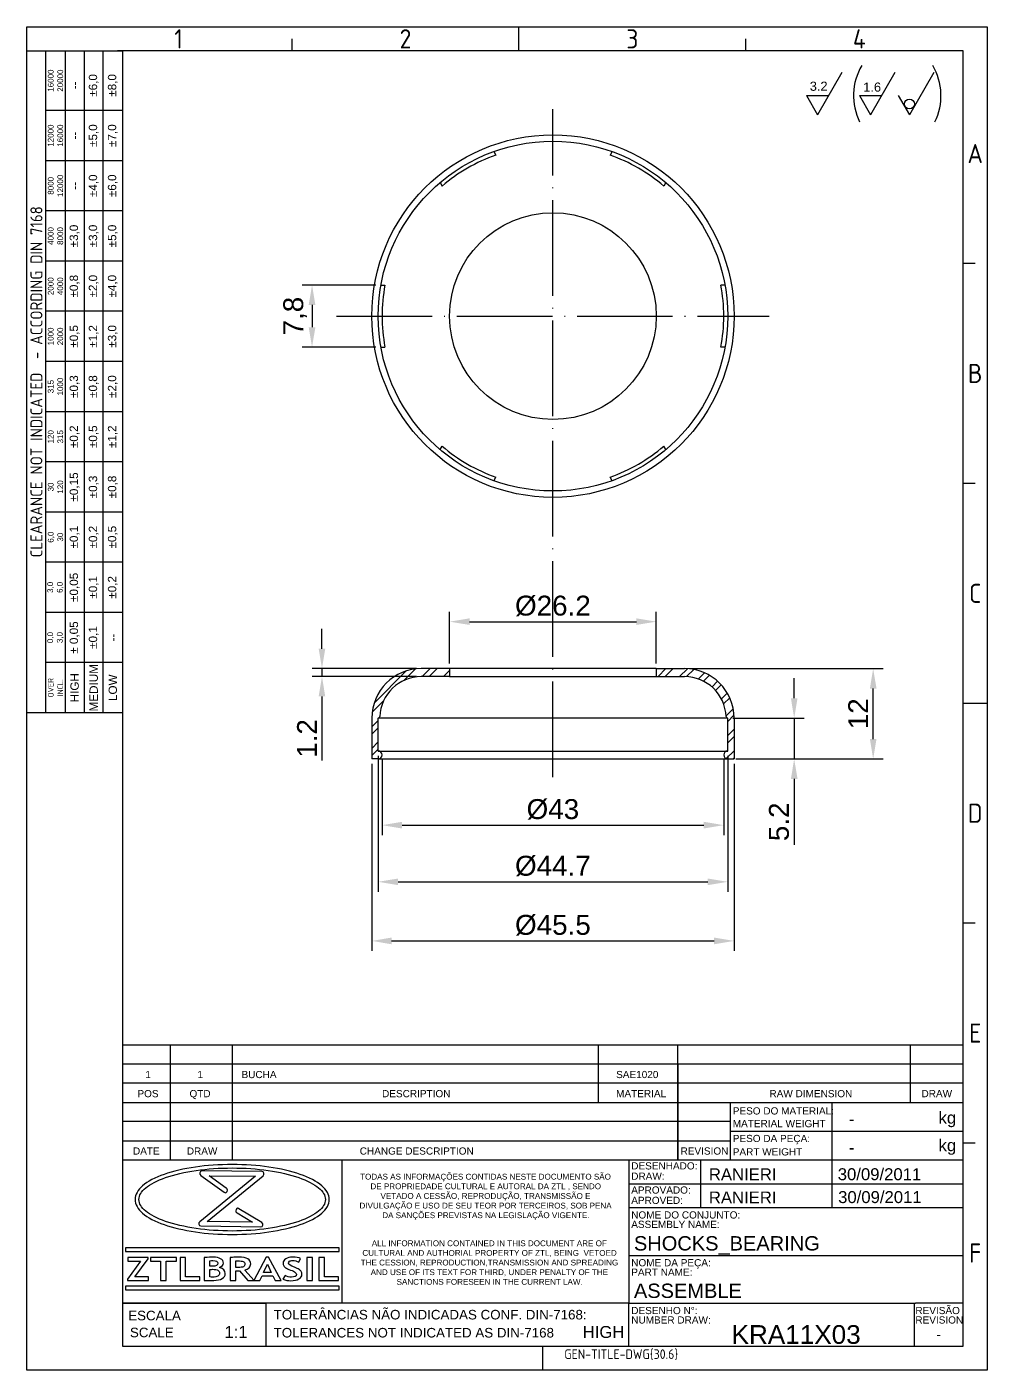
# Model space of a CAD drawing. Header units: millimetres. Extents: x 1874 to 1994, y 1277 to 1445.
import ezdxf
from ezdxf.enums import TextEntityAlignment as Align

# ---------------------------------------------------------------- set-up
doc = ezdxf.new("R2010")
doc.units = ezdxf.units.MM
doc.linetypes.add('ACAD_ISO04W100', pattern=[30, 24, -3, 0, -3])
for name, color, linetype, lineweight in [('AM_0', 7, 'Continuous', 30), ('AM_4', 1, 'ACAD_ISO04W100', 25), ('AM_5', 3, 'Continuous', 25)]:
    doc.layers.add(name, color=color, linetype=linetype, lineweight=lineweight)
doc.layers.add('Camada 1', color=7, linetype='Continuous')
doc.styles.add('ACISOTS', font='isocp.shx', dxfattribs={"height": 1})
doc.styles.get("Standard").update_dxf_attribs({"font": 'arial.ttf'})
doc.dimstyles.new('ISO-25', dxfattribs={"dimtxt": 2.5, "dimasz": 2.5, "dimexe": 1.25, "dimexo": 0.625, "dimtad": 1, "dimtxsty": 'Standard', "dimcen": 2.5, "dimadec": 0, "dimazin": 0, "dimtfac": 1, "dimtmove": 0, "dimatfit": 3, "dimfxl": 1, "dimarcsym": 0})

# ---------------------------------------------------------------- blocks, each defined once
blk = doc.blocks.new('*D85')
at = {"layer": 'AM_5', "color": 0, "lineweight": -2, "ltscale": 0.5}
for p, q in [((1916.87, 1352.82), (1916.87, 1329.36)), ((1962.37, 1352.82), (1962.37, 1329.36)), ((1919.37, 1330.61), (1959.87, 1330.61))]:
    blk.add_line(p, q, dxfattribs=at)
at = {"layer": 'AM_5', "color": 0, "ltscale": 0.5}
for points in [[(1919.37, 1331.03), (1919.37, 1330.19), (1916.87, 1330.61)], [(1959.87, 1331.03), (1959.87, 1330.19), (1962.37, 1330.61)]]:
    blk.add_solid(points, dxfattribs=at)
at = {"layer": 'Defpoints', "color": 0, "ltscale": 0.5}
for p in [(1916.87, 1353.45), (1962.37, 1353.45), (1962.37, 1330.61)]:
    blk.add_point(p, dxfattribs=at)
at = {"layer": 'AM_5', "color": 0, "ltscale": 0.5, "insert": (1939.62, 1332.58), "char_height": 2.5, "attachment_point": 5}
blk.add_mtext('%%C45.5', dxfattribs=at)
blk = doc.blocks.new('*D86')
at = {"layer": 'AM_5', "color": 0, "lineweight": -2, "ltscale": 0.5}
for p, q in [((1918.17, 1353.32), (1918.17, 1343.89)), ((1961.07, 1353.32), (1961.07, 1343.89)), ((1920.67, 1345.14), (1958.57, 1345.14))]:
    blk.add_line(p, q, dxfattribs=at)
at = {"layer": 'AM_5', "color": 0, "ltscale": 0.5}
for points in [[(1920.67, 1345.56), (1920.67, 1344.72), (1918.17, 1345.14)], [(1958.57, 1345.56), (1958.57, 1344.72), (1961.07, 1345.14)]]:
    blk.add_solid(points, dxfattribs=at)
at = {"layer": 'Defpoints', "color": 0, "ltscale": 0.5}
for p in [(1918.17, 1353.95), (1961.07, 1353.95), (1961.07, 1345.14)]:
    blk.add_point(p, dxfattribs=at)
at = {"layer": 'AM_5', "color": 0, "ltscale": 0.5, "insert": (1939.62, 1347.11), "char_height": 2.5, "attachment_point": 5}
blk.add_mtext('%%C43', dxfattribs=at)
blk = doc.blocks.new('*D87')
at = {"layer": 'AM_5', "color": 0, "lineweight": -2, "ltscale": 0.5}
for p, q in [((1969.92, 1361.07), (1969.92, 1363.57)), ((1962.2, 1358.57), (1971.17, 1358.57)), ((1969.92, 1358.57), (1969.92, 1353.45)), ((1963, 1353.45), (1971.17, 1353.45)), ((1969.92, 1350.95), (1969.92, 1342.67))]:
    blk.add_line(p, q, dxfattribs=at)
at = {"layer": 'AM_5', "color": 0, "ltscale": 0.5}
for points in [[(1969.51, 1361.07), (1970.34, 1361.07), (1969.92, 1358.57)], [(1969.51, 1350.95), (1970.34, 1350.95), (1969.92, 1353.45)]]:
    blk.add_solid(points, dxfattribs=at)
at = {"layer": 'Defpoints', "color": 0, "ltscale": 0.5}
for p in [(1961.57, 1358.57), (1962.37, 1353.45), (1969.92, 1353.45)]:
    blk.add_point(p, dxfattribs=at)
at = {"layer": 'AM_5', "color": 0, "ltscale": 0.5, "insert": (1968.02, 1345.56), "char_height": 2.5, "attachment_point": 5, "rotation": 90}
blk.add_mtext('5.2', dxfattribs=at)
blk = doc.blocks.new('*D88')
at = {"layer": 'AM_5', "color": 0, "lineweight": -2, "ltscale": 0.5}
for p, q in [((1956.78, 1364.79), (1981.09, 1364.79)), ((1979.84, 1355.95), (1979.84, 1362.29)), ((1962.6, 1353.45), (1981.09, 1353.45))]:
    blk.add_line(p, q, dxfattribs=at)
at = {"layer": 'AM_5', "color": 0, "ltscale": 0.5}
for points in [[(1979.43, 1362.29), (1980.26, 1362.29), (1979.84, 1364.79)], [(1979.43, 1355.95), (1980.26, 1355.95), (1979.84, 1353.45)]]:
    blk.add_solid(points, dxfattribs=at)
at = {"layer": 'Defpoints', "color": 0, "ltscale": 0.5}
for p in [(1956.15, 1364.79), (1979.84, 1364.79), (1961.97, 1353.45)]:
    blk.add_point(p, dxfattribs=at)
at = {"layer": 'AM_5', "color": 0, "ltscale": 0.5, "insert": (1977.96, 1359.12), "char_height": 2.5, "attachment_point": 5, "rotation": 90}
blk.add_mtext('12', dxfattribs=at)
blk = doc.blocks.new('*D89')
at = {"layer": 'AM_5', "color": 0, "lineweight": -2, "ltscale": 0.5}
for p, q in [((1926.65, 1365.41), (1926.65, 1371.93)), ((1952.6, 1365.41), (1952.6, 1371.93)), ((1929.15, 1370.68), (1950.1, 1370.68))]:
    blk.add_line(p, q, dxfattribs=at)
at = {"layer": 'AM_5', "color": 0, "ltscale": 0.5}
for points in [[(1929.15, 1371.1), (1929.15, 1370.27), (1926.65, 1370.68)], [(1950.1, 1371.1), (1950.1, 1370.27), (1952.6, 1370.68)]]:
    blk.add_solid(points, dxfattribs=at)
at = {"layer": 'Defpoints', "color": 0, "ltscale": 0.5}
for p in [(1952.6, 1370.68), (1926.65, 1364.79), (1952.6, 1364.79)]:
    blk.add_point(p, dxfattribs=at)
at = {"layer": 'AM_5', "color": 0, "ltscale": 0.5, "insert": (1939.62, 1372.65), "char_height": 2.5, "attachment_point": 5}
blk.add_mtext('%%C26.2', dxfattribs=at)
blk = doc.blocks.new('*D90')
at = {"layer": 'AM_5', "color": 0, "lineweight": -2, "ltscale": 0.5}
for p, q in [((1910.62, 1367.29), (1910.62, 1369.79)), ((1922.47, 1364.79), (1909.37, 1364.79)), ((1910.62, 1364.79), (1910.62, 1363.79)), ((1922.47, 1363.79), (1909.37, 1363.79)), ((1910.62, 1361.29), (1910.62, 1353.25))]:
    blk.add_line(p, q, dxfattribs=at)
at = {"layer": 'AM_5', "color": 0, "ltscale": 0.5}
for points in [[(1910.2, 1367.29), (1911.03, 1367.29), (1910.62, 1364.79)], [(1910.2, 1361.29), (1911.03, 1361.29), (1910.62, 1363.79)]]:
    blk.add_solid(points, dxfattribs=at)
at = {"layer": 'Defpoints', "color": 0, "ltscale": 0.5}
for p in [(1923.09, 1364.79), (1910.62, 1363.79), (1923.09, 1363.79)]:
    blk.add_point(p, dxfattribs=at)
at = {"layer": 'AM_5', "color": 0, "ltscale": 0.5, "insert": (1908.74, 1356.02), "char_height": 2.5, "attachment_point": 5, "rotation": 90}
blk.add_mtext('1.2', dxfattribs=at)
blk = doc.blocks.new('*D91')
at = {"layer": 'AM_5', "color": 0, "lineweight": -2, "ltscale": 0.5}
for p, q in [((1917.67, 1353.82), (1917.67, 1336.78)), ((1961.57, 1353.82), (1961.57, 1336.78)), ((1920.17, 1338.03), (1959.07, 1338.03))]:
    blk.add_line(p, q, dxfattribs=at)
at = {"layer": 'AM_5', "color": 0, "ltscale": 0.5}
for points in [[(1920.17, 1338.44), (1920.17, 1337.61), (1917.67, 1338.03)], [(1959.07, 1338.44), (1959.07, 1337.61), (1961.57, 1338.03)]]:
    blk.add_solid(points, dxfattribs=at)
at = {"layer": 'Defpoints', "color": 0, "ltscale": 0.5}
for p in [(1917.67, 1354.45), (1961.57, 1354.45), (1961.57, 1338.03)]:
    blk.add_point(p, dxfattribs=at)
at = {"layer": 'AM_5', "color": 0, "ltscale": 0.5, "insert": (1939.62, 1340), "char_height": 2.5, "attachment_point": 5}
blk.add_mtext('%%C44.7', dxfattribs=at)
blk = doc.blocks.new('*D92')
at = {"layer": 'AM_5', "color": 0, "lineweight": -2, "ltscale": 0.5}
for p, q in [((1917.4, 1412.93), (1908.12, 1412.93)), ((1909.37, 1410.43), (1909.37, 1407.63)), ((1917.4, 1405.13), (1908.12, 1405.13))]:
    blk.add_line(p, q, dxfattribs=at)
at = {"layer": 'AM_5', "color": 0, "ltscale": 0.5}
for points in [[(1908.95, 1410.43), (1909.79, 1410.43), (1909.37, 1412.93)], [(1908.95, 1407.63), (1909.79, 1407.63), (1909.37, 1405.13)]]:
    blk.add_solid(points, dxfattribs=at)
at = {"layer": 'Defpoints', "color": 0, "ltscale": 0.5}
for p in [(1918.02, 1412.93), (1909.37, 1405.13), (1918.02, 1405.13)]:
    blk.add_point(p, dxfattribs=at)
at = {"layer": 'AM_5', "color": 0, "ltscale": 0.5, "insert": (1907.24, 1409.03), "char_height": 2.5, "attachment_point": 5, "rotation": 90}
blk.add_mtext('7,8', dxfattribs=at)

msp = doc.modelspace()

# ---------------------------------------------------------------- hatches: boundary and pattern name
at = {"layer": 'AM_5', "ltscale": 0.5}
h = msp.add_hatch(dxfattribs=at)
h.set_pattern_fill('ANSI32', color=256, scale=0.2, style=0)
h.set_pattern_definition([(45, (0, 6.3557), (-1.3470384, 1.3470384), []), (45, (0.898, 6.3557), (-1.3470384, 1.3470384), [])])
h.paths.add_polyline_path([(1916.874, 1358.567), (1916.874, 1353.447), (1917.674, 1353.447, 1), (1917.674, 1354.447), (1917.674, 1358.567, 0.4088196), (1917.878, 1358.759, -0.4034441), (1923.094, 1363.787), (1926.649, 1363.787), (1926.649, 1364.787), (1923.094, 1364.787, 0.4142136)])
h.paths.add_polyline_path([(1961.37, 1358.759, 0.4088196), (1961.574, 1358.567), (1961.574, 1354.447, 1), (1961.574, 1353.447), (1962.374, 1353.447), (1962.374, 1358.567, 0.4142136), (1956.154, 1364.787), (1952.599, 1364.787), (1952.599, 1363.787), (1956.154, 1363.787, -0.4034441)])

# ---------------------------------------------------------------- linework, layer by layer
at = {"color": 135, "lineweight": 25}
for p, q in [((1873.555, 1276.737), (1873.555, 1445.337)), ((1873.555, 1445.337), (1994.155, 1445.337)), ((1935.355, 1442.337), (1935.355, 1445.337)), ((1994.155, 1445.337), (1994.155, 1276.737)), ((1906.855, 1442.337), (1906.855, 1443.837)), ((1963.855, 1442.337), (1963.855, 1443.837)), ((1875.955, 1359.237), (1875.955, 1442.337)), ((1878.355, 1442.337), (1878.355, 1359.237)), ((1880.755, 1442.337), (1880.755, 1359.237)), ((1883.155, 1359.237), (1883.155, 1442.337)), ((1885.555, 1434.837), (1875.955, 1434.837)), ((1885.555, 1428.537), (1875.955, 1428.537)), ((1885.555, 1422.237), (1875.955, 1422.237)), ((1885.555, 1415.937), (1875.955, 1415.937)), ((1992.655, 1415.637), (1991.155, 1415.637)), ((1885.555, 1409.637), (1875.955, 1409.637)), ((1885.555, 1403.337), (1875.955, 1403.337)), ((1885.555, 1397.037), (1875.955, 1397.037)), ((1885.555, 1390.737), (1875.955, 1390.737)), ((1992.655, 1388.037), (1991.155, 1388.037)), ((1885.555, 1384.437), (1875.955, 1384.437)), ((1885.555, 1378.137), (1875.955, 1378.137)), ((1885.555, 1371.837), (1875.955, 1371.837)), ((1885.555, 1365.537), (1875.955, 1365.537)), ((1991.155, 1360.437), (1994.155, 1360.437)), ((1992.655, 1332.837), (1991.155, 1332.837)), ((1992.655, 1305.237), (1991.155, 1305.237)), ((1938.355, 1276.737), (1938.355, 1279.737)), ((1994.155, 1276.737), (1873.555, 1276.737))]:
    msp.add_line(p, q, dxfattribs=at)
for p, q in [((1991.155, 1442.337), (1884.955, 1442.337)), ((1885.555, 1442.337), (1885.555, 1279.737)), ((1991.155, 1279.737), (1991.155, 1442.337)), ((1991.155, 1317.537), (1885.555, 1317.537)), ((1891.555, 1317.537), (1891.555, 1303.137)), ((1899.355, 1317.537), (1899.355, 1303.137)), ((1945.305, 1317.537), (1945.305, 1310.337)), ((1955.296, 1303.137), (1955.296, 1317.537)), ((1984.547, 1310.337), (1984.547, 1317.537)), ((1991.155, 1315.137), (1885.555, 1315.137)), ((1955.296, 1315.137), (1955.296, 1303.137)), ((1991.155, 1312.737), (1885.555, 1312.737)), ((1885.555, 1310.337), (1991.155, 1310.337)), ((1885.555, 1310.337), (1885.555, 1279.737)), ((1885.555, 1310.337), (1961.903, 1310.337)), ((1961.903, 1303.137), (1961.903, 1310.337)), ((1974.655, 1310.337), (1974.655, 1306.737)), ((1991.155, 1279.737), (1991.155, 1310.337)), ((1961.903, 1307.937), (1885.555, 1307.937)), ((1961.903, 1306.737), (1991.155, 1306.737)), ((1974.655, 1306.737), (1974.655, 1303.137)), ((1885.555, 1305.537), (1961.903, 1305.537)), ((1885.555, 1303.137), (1949.155, 1303.137)), ((1913.115, 1303.137), (1913.115, 1285.137)), ((1949.155, 1303.137), (1949.155, 1291.737)), ((1949.155, 1303.137), (1991.155, 1303.137)), ((1958.155, 1303.137), (1958.155, 1297.137)), ((1974.655, 1303.137), (1974.655, 1297.137)), ((1949.155, 1300.137), (1991.155, 1300.137)), ((1949.155, 1297.137), (1991.155, 1297.137)), ((1949.155, 1291.737), (1949.155, 1285.137)), ((1949.155, 1291.137), (1991.155, 1291.137)), ((1885.555, 1285.137), (1903.555, 1285.137)), ((1949.155, 1285.137), (1885.555, 1285.137)), ((1913.08, 1285.137), (1885.724, 1285.137)), ((1903.555, 1285.137), (1903.555, 1279.737)), ((1949.155, 1279.737), (1949.155, 1285.137)), ((1949.155, 1285.137), (1985.155, 1285.137)), ((1985.007, 1285.137), (1985.007, 1279.737)), ((1991.155, 1285.137), (1985.155, 1285.137)), ((1885.555, 1279.737), (1991.155, 1279.737)), ((1885.555, 1279.737), (1991.155, 1279.737))]:
    msp.add_line(p, q)
msp.add_lwpolyline([(1885.555, 1442.337), (1885.555, 1359.237), (1873.555, 1359.237), (1873.555, 1442.337)], close=True, dxfattribs=at)
at = {"layer": 'AM_0', "ltscale": 0.5}
for p, q in [((1932.201, 1429.689), (1932.455, 1429.249)), ((1947.047, 1429.689), (1946.793, 1429.249)), ((1925.446, 1425.789), (1925.7, 1425.349)), ((1953.802, 1425.789), (1953.548, 1425.349)), ((1918.023, 1412.932), (1918.532, 1412.932)), ((1961.225, 1412.932), (1960.716, 1412.932)), ((1918.023, 1405.132), (1918.532, 1405.132)), ((1961.225, 1405.132), (1960.716, 1405.132)), ((1925.446, 1392.275), (1925.7, 1392.716)), ((1953.802, 1392.275), (1953.548, 1392.716)), ((1932.201, 1388.375), (1932.455, 1388.816)), ((1947.047, 1388.375), (1946.793, 1388.816))]:
    msp.add_line(p, q, dxfattribs=at)
at = {"layer": 'AM_0'}
for p, q in [((1926.649, 1364.787), (1923.094, 1364.787)), ((1952.599, 1364.787), (1926.649, 1364.787)), ((1926.649, 1364.787), (1926.649, 1363.787)), ((1952.599, 1364.787), (1956.154, 1364.787)), ((1952.599, 1364.787), (1952.599, 1363.787)), ((1926.649, 1363.787), (1923.094, 1363.787)), ((1926.649, 1363.787), (1952.599, 1363.787)), ((1952.599, 1363.787), (1956.154, 1363.787)), ((1916.874, 1358.567), (1916.874, 1353.447)), ((1961.57, 1358.567), (1917.674, 1358.567)), ((1917.674, 1358.567), (1917.678, 1358.567)), ((1917.674, 1354.447), (1917.674, 1358.567)), ((1961.574, 1358.567), (1961.57, 1358.567)), ((1961.574, 1354.447), (1961.574, 1358.567)), ((1962.374, 1358.567), (1962.374, 1353.447)), ((1917.674, 1354.447), (1961.574, 1354.447)), ((1917.674, 1353.447), (1916.874, 1353.447)), ((1917.674, 1353.447), (1961.574, 1353.447)), ((1961.574, 1353.447), (1962.374, 1353.447))]:
    msp.add_line(p, q, dxfattribs=at)
at = {"layer": 'AM_0', "ltscale": 0.5}
for radius in [22.75, 21.95, 12.975]:
    msp.add_circle((1939.624, 1409.032), radius, dxfattribs=at)
for start, end in [(109.52432, 130.47568), (49.52432, 70.47568), (169.52432, 190.47568), (349.52432, 10.47568), (229.52432, 250.47568), (289.52432, 310.47568)]:
    msp.add_arc((1939.624, 1409.032), 21.45, start, end, dxfattribs=at)
at = {"layer": 'AM_0'}
for centre, radius, start, end in [((1923.094, 1358.567), 6.22, 90, 180), ((1956.154, 1358.567), 6.22, 0, 90), ((1923.094, 1358.567), 5.22, 90, 177.88528), ((1956.154, 1358.567), 5.22, 2.11472, 90), ((1917.678, 1358.767), 0.2, 270, 357.88528), ((1961.57, 1358.767), 0.2, 182.11472, 270), ((1917.674, 1353.947), 0.5, 270, 90), ((1961.574, 1353.947), 0.5, 90, 270)]:
    msp.add_arc(centre, radius, start, end, dxfattribs=at)
at = {"layer": 'AM_4', "ltscale": 0.5}
for p, q in [((1939.624, 1351.175), (1939.624, 1435.02)), ((1912.46, 1409.032), (1966.788, 1409.032))]:
    msp.add_line(p, q, dxfattribs=at)
at = {"layer": 'AM_5'}
for p, q in [((1975.918, 1439.611), (1972.844, 1434.287)), ((1982.575, 1439.611), (1979.501, 1434.287)), ((1987.47, 1439.611), (1984.396, 1434.287)), ((1971.447, 1436.707), (1974.242, 1436.707)), ((1971.447, 1436.707), (1972.844, 1434.287)), ((1978.104, 1436.707), (1980.898, 1436.707)), ((1978.104, 1436.707), (1979.501, 1434.287)), ((1982.999, 1436.707), (1984.396, 1434.287))]:
    msp.add_line(p, q, dxfattribs=at)
msp.add_circle((1984.401, 1435.658), 0.62, dxfattribs=at)
for centre, start, end in [((1984.901, 1436.702), 149.81687, 205.95777), ((1980.834, 1436.702), 334.04223, 30.18313)]:
    msp.add_arc(centre, 7.524, start, end, dxfattribs=at)
at = {"layer": 'Camada 1'}
for points, knots in [([(1899.34, 1302.545), (1900.969, 1302.545), (1902.526, 1302.431), (1903.947, 1302.224), (1903.947, 1302.224), (1905.425, 1302.01), (1906.758, 1301.695), (1907.876, 1301.305), (1907.876, 1301.305), (1909.023, 1300.904), (1909.949, 1300.421), (1910.582, 1299.88), (1910.582, 1299.88), (1911.199, 1299.353), (1911.539, 1298.771), (1911.539, 1298.155), (1911.539, 1298.155), (1911.539, 1297.539), (1911.199, 1296.957), (1910.582, 1296.43), (1910.582, 1296.43), (1909.949, 1295.889), (1909.023, 1295.405), (1907.876, 1295.005), (1907.876, 1295.005), (1906.758, 1294.615), (1905.425, 1294.3), (1903.948, 1294.086), (1903.948, 1294.086), (1902.526, 1293.879), (1900.969, 1293.765), (1899.34, 1293.765), (1899.34, 1293.765), (1897.712, 1293.765), (1896.155, 1293.879), (1894.733, 1294.086), (1894.733, 1294.086), (1893.256, 1294.3), (1891.923, 1294.615), (1890.805, 1295.005), (1890.805, 1295.005), (1889.658, 1295.405), (1888.732, 1295.889), (1888.099, 1296.43), (1888.099, 1296.43), (1887.482, 1296.957), (1887.142, 1297.539), (1887.142, 1298.155), (1887.142, 1298.155), (1887.142, 1298.771), (1887.482, 1299.353), (1888.099, 1299.88), (1888.099, 1299.88), (1888.732, 1300.421), (1889.658, 1300.904), (1890.805, 1301.305), (1890.805, 1301.305), (1891.923, 1301.695), (1893.256, 1302.01), (1894.734, 1302.224), (1894.734, 1302.224), (1896.155, 1302.431), (1897.712, 1302.545), (1899.34, 1302.545)], [0, 0, 0, 0, 0.0588235, 0.0588235, 0.0588235, 0.0588235, 0.1176471, 0.1176471, 0.1176471, 0.1176471, 0.1764706, 0.1764706, 0.1764706, 0.1764706, 0.2352941, 0.2352941, 0.2352941, 0.2352941, 0.2941176, 0.2941176, 0.2941176, 0.2941176, 0.3529412, 0.3529412, 0.3529412, 0.3529412, 0.4117647, 0.4117647, 0.4117647, 0.4117647, 0.4705882, 0.4705882, 0.4705882, 0.4705882, 0.5294118, 0.5294118, 0.5294118, 0.5294118, 0.5882353, 0.5882353, 0.5882353, 0.5882353, 0.6470588, 0.6470588, 0.6470588, 0.6470588, 0.7058824, 0.7058824, 0.7058824, 0.7058824, 0.7647059, 0.7647059, 0.7647059, 0.7647059, 0.8235294, 0.8235294, 0.8235294, 0.8235294, 0.8823529, 0.8823529, 0.8823529, 0.8823529, 1, 1, 1, 1]), ([(1899.34, 1302.112), (1897.74, 1302.112), (1896.214, 1302), (1894.821, 1301.799), (1894.821, 1301.799), (1893.375, 1301.589), (1892.072, 1301.282), (1890.983, 1300.902), (1890.983, 1300.902), (1889.923, 1300.532), (1889.069, 1300.095), (1888.487, 1299.615), (1888.487, 1299.615), (1887.935, 1299.16), (1887.63, 1298.666), (1887.63, 1298.155), (1887.63, 1298.155), (1887.63, 1297.644), (1887.935, 1297.15), (1888.487, 1296.695), (1888.487, 1296.695), (1889.069, 1296.214), (1889.923, 1295.778), (1890.983, 1295.408), (1890.983, 1295.408), (1892.072, 1295.027), (1893.374, 1294.721), (1894.821, 1294.511), (1894.821, 1294.511), (1896.214, 1294.31), (1897.74, 1294.198), (1899.34, 1294.198), (1899.34, 1294.198), (1900.941, 1294.198), (1902.467, 1294.31), (1903.86, 1294.511), (1903.86, 1294.511), (1905.307, 1294.721), (1906.609, 1295.027), (1907.698, 1295.408), (1907.698, 1295.408), (1908.758, 1295.778), (1909.612, 1296.214), (1910.194, 1296.695), (1910.194, 1296.695), (1910.746, 1297.15), (1911.051, 1297.644), (1911.051, 1298.155), (1911.051, 1298.155), (1911.051, 1298.666), (1910.746, 1299.16), (1910.194, 1299.615), (1910.194, 1299.615), (1909.612, 1300.095), (1908.758, 1300.532), (1907.698, 1300.902), (1907.698, 1300.902), (1906.609, 1301.282), (1905.306, 1301.589), (1903.86, 1301.799), (1903.86, 1301.799), (1902.467, 1302), (1900.941, 1302.112), (1899.34, 1302.112)], [0, 0, 0, 0, 0.0588235, 0.0588235, 0.0588235, 0.0588235, 0.1176471, 0.1176471, 0.1176471, 0.1176471, 0.1764706, 0.1764706, 0.1764706, 0.1764706, 0.2352941, 0.2352941, 0.2352941, 0.2352941, 0.2941176, 0.2941176, 0.2941176, 0.2941176, 0.3529412, 0.3529412, 0.3529412, 0.3529412, 0.4117647, 0.4117647, 0.4117647, 0.4117647, 0.4705882, 0.4705882, 0.4705882, 0.4705882, 0.5294118, 0.5294118, 0.5294118, 0.5294118, 0.5882353, 0.5882353, 0.5882353, 0.5882353, 0.6470588, 0.6470588, 0.6470588, 0.6470588, 0.7058824, 0.7058824, 0.7058824, 0.7058824, 0.7647059, 0.7647059, 0.7647059, 0.7647059, 0.8235294, 0.8235294, 0.8235294, 0.8235294, 0.8823529, 0.8823529, 0.8823529, 0.8823529, 1, 1, 1, 1]), ([(1898.326, 1299.09), (1898.326, 1299.09), (1895.403, 1301.184), (1895.403, 1301.184), (1895.403, 1301.184), (1895.186, 1301.34), (1895.274, 1301.735), (1895.53, 1301.733), (1895.53, 1301.733), (1895.53, 1301.733), (1903.078, 1301.673), (1903.078, 1301.673), (1903.078, 1301.673), (1903.326, 1301.671), (1903.418, 1301.297), (1903.216, 1301.132), (1903.216, 1301.132), (1903.216, 1301.132), (1896.189, 1295.407), (1896.189, 1295.407), (1896.189, 1295.407), (1896.189, 1295.407), (1901.884, 1295.316), (1901.884, 1295.316), (1901.884, 1295.316), (1901.884, 1295.316), (1899.969, 1296.47), (1899.969, 1296.47), (1899.969, 1296.47), (1899.843, 1296.546), (1899.717, 1296.622), (1899.827, 1296.885), (1899.827, 1296.885), (1899.936, 1297.148), (1900.062, 1297.072), (1900.188, 1296.996), (1900.188, 1296.996), (1900.188, 1296.996), (1903.06, 1295.266), (1903.06, 1295.266), (1903.06, 1295.266), (1903.295, 1295.125), (1903.212, 1294.703), (1902.947, 1294.708), (1902.947, 1294.708), (1902.947, 1294.708), (1895.4, 1294.829), (1895.4, 1294.829), (1895.4, 1294.829), (1895.152, 1294.833), (1895.062, 1295.205), (1895.264, 1295.369), (1895.264, 1295.369), (1895.264, 1295.369), (1902.283, 1301.088), (1902.283, 1301.088), (1902.283, 1301.088), (1902.283, 1301.088), (1896.433, 1301.135), (1896.433, 1301.135), (1896.433, 1301.135), (1896.433, 1301.135), (1898.578, 1299.597), (1898.578, 1299.597), (1898.578, 1299.597), (1898.698, 1299.512), (1898.817, 1299.426), (1898.691, 1299.172), (1898.691, 1299.172), (1898.565, 1298.918), (1898.445, 1299.004), (1898.326, 1299.09)], [0, 0, 0, 0, 0.0526316, 0.0526316, 0.0526316, 0.0526316, 0.1052632, 0.1052632, 0.1052632, 0.1052632, 0.1578947, 0.1578947, 0.1578947, 0.1578947, 0.2105263, 0.2105263, 0.2105263, 0.2105263, 0.2631579, 0.2631579, 0.2631579, 0.2631579, 0.3157895, 0.3157895, 0.3157895, 0.3157895, 0.3684211, 0.3684211, 0.3684211, 0.3684211, 0.4210526, 0.4210526, 0.4210526, 0.4210526, 0.4736842, 0.4736842, 0.4736842, 0.4736842, 0.5263158, 0.5263158, 0.5263158, 0.5263158, 0.5789474, 0.5789474, 0.5789474, 0.5789474, 0.6315789, 0.6315789, 0.6315789, 0.6315789, 0.6842105, 0.6842105, 0.6842105, 0.6842105, 0.7368421, 0.7368421, 0.7368421, 0.7368421, 0.7894737, 0.7894737, 0.7894737, 0.7894737, 0.8421053, 0.8421053, 0.8421053, 0.8421053, 0.8947368, 0.8947368, 0.8947368, 0.8947368, 1, 1, 1, 1]), ([(1885.975, 1292.071), (1885.975, 1292.071), (1912.706, 1292.071), (1912.706, 1292.071), (1912.706, 1292.071), (1912.706, 1292.071), (1912.758, 1292.071), (1912.758, 1292.071), (1912.758, 1292.071), (1912.758, 1292.071), (1912.758, 1292.019), (1912.758, 1292.019), (1912.758, 1292.019), (1912.758, 1292.019), (1912.758, 1291.671), (1912.758, 1291.671), (1912.758, 1291.671), (1912.758, 1291.671), (1912.758, 1291.618), (1912.758, 1291.618), (1912.758, 1291.618), (1912.758, 1291.618), (1912.706, 1291.618), (1912.706, 1291.618), (1912.706, 1291.618), (1912.706, 1291.618), (1885.975, 1291.618), (1885.975, 1291.618), (1885.975, 1291.618), (1885.975, 1291.618), (1885.923, 1291.618), (1885.923, 1291.618), (1885.923, 1291.618), (1885.923, 1291.618), (1885.923, 1291.671), (1885.923, 1291.671), (1885.923, 1291.671), (1885.923, 1291.671), (1885.923, 1292.019), (1885.923, 1292.019), (1885.923, 1292.019), (1885.923, 1292.019), (1885.923, 1292.071), (1885.923, 1292.071), (1885.923, 1292.071), (1885.923, 1292.071), (1885.975, 1292.071), (1885.975, 1292.071)], [0, 0, 0, 0, 0.0769231, 0.0769231, 0.0769231, 0.0769231, 0.1538462, 0.1538462, 0.1538462, 0.1538462, 0.2307692, 0.2307692, 0.2307692, 0.2307692, 0.3076923, 0.3076923, 0.3076923, 0.3076923, 0.3846154, 0.3846154, 0.3846154, 0.3846154, 0.4615385, 0.4615385, 0.4615385, 0.4615385, 0.5384615, 0.5384615, 0.5384615, 0.5384615, 0.6153846, 0.6153846, 0.6153846, 0.6153846, 0.6923077, 0.6923077, 0.6923077, 0.6923077, 0.7692308, 0.7692308, 0.7692308, 0.7692308, 0.8461538, 0.8461538, 0.8461538, 0.8461538, 1, 1, 1, 1]), ([(1886.189, 1288.003), (1886.189, 1288.003), (1886.189, 1288.168), (1886.189, 1288.168), (1886.189, 1288.168), (1886.189, 1288.168), (1887.824, 1290.43), (1887.824, 1290.43), (1887.824, 1290.43), (1887.824, 1290.43), (1886.216, 1290.43), (1886.216, 1290.43), (1886.216, 1290.43), (1886.216, 1290.43), (1886.216, 1290.884), (1886.216, 1290.884), (1886.216, 1290.884), (1886.216, 1290.884), (1888.772, 1290.884), (1888.772, 1290.884), (1888.772, 1290.884), (1888.772, 1290.884), (1888.772, 1290.719), (1888.772, 1290.719), (1888.772, 1290.719), (1888.772, 1290.719), (1887.131, 1288.457), (1887.131, 1288.457), (1887.131, 1288.457), (1887.131, 1288.457), (1888.83, 1288.457), (1888.83, 1288.457), (1888.83, 1288.457), (1888.83, 1288.457), (1888.83, 1288.003), (1888.83, 1288.003), (1888.83, 1288.003), (1888.83, 1288.003), (1886.189, 1288.003), (1886.189, 1288.003)], [0, 0, 0, 0, 0.0909091, 0.0909091, 0.0909091, 0.0909091, 0.1818182, 0.1818182, 0.1818182, 0.1818182, 0.2727273, 0.2727273, 0.2727273, 0.2727273, 0.3636364, 0.3636364, 0.3636364, 0.3636364, 0.4545455, 0.4545455, 0.4545455, 0.4545455, 0.5454545, 0.5454545, 0.5454545, 0.5454545, 0.6363636, 0.6363636, 0.6363636, 0.6363636, 0.7272727, 0.7272727, 0.7272727, 0.7272727, 0.8181818, 0.8181818, 0.8181818, 0.8181818, 1, 1, 1, 1]), ([(1891.041, 1290.43), (1891.041, 1290.43), (1891.041, 1288.003), (1891.041, 1288.003), (1891.041, 1288.003), (1891.041, 1288.003), (1890.345, 1288.003), (1890.345, 1288.003), (1890.345, 1288.003), (1890.345, 1288.003), (1890.345, 1290.43), (1890.345, 1290.43), (1890.345, 1290.43), (1890.345, 1290.43), (1889.098, 1290.43), (1889.098, 1290.43), (1889.098, 1290.43), (1889.098, 1290.43), (1889.098, 1290.884), (1889.098, 1290.884), (1889.098, 1290.884), (1889.098, 1290.884), (1892.344, 1290.884), (1892.344, 1290.884), (1892.344, 1290.884), (1892.344, 1290.884), (1892.344, 1290.43), (1892.344, 1290.43), (1892.344, 1290.43), (1892.344, 1290.43), (1891.041, 1290.43), (1891.041, 1290.43)], [0, 0, 0, 0, 0.1111111, 0.1111111, 0.1111111, 0.1111111, 0.2222222, 0.2222222, 0.2222222, 0.2222222, 0.3333333, 0.3333333, 0.3333333, 0.3333333, 0.4444444, 0.4444444, 0.4444444, 0.4444444, 0.5555556, 0.5555556, 0.5555556, 0.5555556, 0.6666667, 0.6666667, 0.6666667, 0.6666667, 0.7777778, 0.7777778, 0.7777778, 0.7777778, 1, 1, 1, 1]), ([(1892.799, 1288.003), (1892.799, 1288.003), (1892.799, 1290.884), (1892.799, 1290.884), (1892.799, 1290.884), (1892.799, 1290.884), (1893.495, 1290.884), (1893.495, 1290.884), (1893.495, 1290.884), (1893.495, 1290.884), (1893.495, 1288.457), (1893.495, 1288.457), (1893.495, 1288.457), (1893.495, 1288.457), (1895.267, 1288.457), (1895.267, 1288.457), (1895.267, 1288.457), (1895.267, 1288.457), (1895.267, 1288.003), (1895.267, 1288.003), (1895.267, 1288.003), (1895.267, 1288.003), (1892.799, 1288.003), (1892.799, 1288.003)], [0, 0, 0, 0, 0.1428571, 0.1428571, 0.1428571, 0.1428571, 0.2857143, 0.2857143, 0.2857143, 0.2857143, 0.4285714, 0.4285714, 0.4285714, 0.4285714, 0.5714286, 0.5714286, 0.5714286, 0.5714286, 0.7142857, 0.7142857, 0.7142857, 0.7142857, 1, 1, 1, 1]), ([(1897.027, 1288.003), (1897.027, 1288.003), (1895.828, 1288.003), (1895.828, 1288.003), (1895.828, 1288.003), (1895.828, 1288.003), (1895.828, 1290.882), (1895.828, 1290.882), (1895.828, 1290.882), (1896.357, 1290.9), (1896.727, 1290.909), (1896.938, 1290.909), (1896.938, 1290.909), (1897.346, 1290.909), (1897.664, 1290.846), (1897.893, 1290.718), (1897.893, 1290.718), (1898.122, 1290.59), (1898.237, 1290.407), (1898.237, 1290.17), (1898.237, 1290.17), (1898.237, 1289.942), (1898.072, 1289.762), (1897.744, 1289.629), (1897.744, 1289.629), (1898.231, 1289.505), (1898.475, 1289.247), (1898.475, 1288.858), (1898.475, 1288.858), (1898.475, 1288.596), (1898.34, 1288.388), (1898.071, 1288.234), (1898.071, 1288.234), (1897.802, 1288.08), (1897.454, 1288.003), (1897.027, 1288.003)], [0, 0, 0, 0, 0.1, 0.1, 0.1, 0.1, 0.2, 0.2, 0.2, 0.2, 0.3, 0.3, 0.3, 0.3, 0.4, 0.4, 0.4, 0.4, 0.5, 0.5, 0.5, 0.5, 0.6, 0.6, 0.6, 0.6, 0.7, 0.7, 0.7, 0.7, 0.8, 0.8, 0.8, 0.8, 1, 1, 1, 1]), ([(1896.524, 1290.473), (1896.524, 1290.473), (1896.524, 1289.782), (1896.524, 1289.782), (1896.524, 1289.782), (1896.631, 1289.778), (1896.743, 1289.775), (1896.861, 1289.775), (1896.861, 1289.775), (1897.314, 1289.775), (1897.541, 1289.9), (1897.541, 1290.15), (1897.541, 1290.15), (1897.541, 1290.372), (1897.335, 1290.483), (1896.923, 1290.483), (1896.923, 1290.483), (1896.814, 1290.483), (1896.681, 1290.479), (1896.524, 1290.473)], [0, 0, 0, 0, 0.1666667, 0.1666667, 0.1666667, 0.1666667, 0.3333333, 0.3333333, 0.3333333, 0.3333333, 0.5, 0.5, 0.5, 0.5, 0.6666667, 0.6666667, 0.6666667, 0.6666667, 1, 1, 1, 1]), ([(1901.3, 1288.003), (1901.3, 1288.003), (1900.254, 1289.192), (1900.254, 1289.192), (1900.254, 1289.192), (1900.149, 1289.194), (1900.002, 1289.198), (1899.812, 1289.207), (1899.812, 1289.207), (1899.812, 1289.207), (1899.812, 1288.003), (1899.812, 1288.003), (1899.812, 1288.003), (1899.812, 1288.003), (1899.09, 1288.003), (1899.09, 1288.003), (1899.09, 1288.003), (1899.09, 1288.003), (1899.09, 1290.884), (1899.09, 1290.884), (1899.09, 1290.884), (1899.129, 1290.884), (1899.28, 1290.889), (1899.543, 1290.899), (1899.543, 1290.899), (1899.805, 1290.909), (1900.016, 1290.913), (1900.177, 1290.913), (1900.177, 1290.913), (1901.172, 1290.913), (1901.67, 1290.63), (1901.67, 1290.064), (1901.67, 1290.064), (1901.67, 1289.893), (1901.601, 1289.738), (1901.464, 1289.598), (1901.464, 1289.598), (1901.327, 1289.458), (1901.153, 1289.359), (1900.945, 1289.301), (1900.945, 1289.301), (1900.945, 1289.301), (1902.103, 1288.003), (1902.103, 1288.003), (1902.103, 1288.003), (1902.103, 1288.003), (1901.3, 1288.003), (1901.3, 1288.003)], [0, 0, 0, 0, 0.0769231, 0.0769231, 0.0769231, 0.0769231, 0.1538462, 0.1538462, 0.1538462, 0.1538462, 0.2307692, 0.2307692, 0.2307692, 0.2307692, 0.3076923, 0.3076923, 0.3076923, 0.3076923, 0.3846154, 0.3846154, 0.3846154, 0.3846154, 0.4615385, 0.4615385, 0.4615385, 0.4615385, 0.5384615, 0.5384615, 0.5384615, 0.5384615, 0.6153846, 0.6153846, 0.6153846, 0.6153846, 0.6923077, 0.6923077, 0.6923077, 0.6923077, 0.7692308, 0.7692308, 0.7692308, 0.7692308, 0.8461538, 0.8461538, 0.8461538, 0.8461538, 1, 1, 1, 1]), ([(1899.812, 1290.44), (1899.812, 1290.44), (1899.812, 1289.639), (1899.812, 1289.639), (1899.812, 1289.639), (1899.941, 1289.631), (1900.04, 1289.627), (1900.107, 1289.627), (1900.107, 1289.627), (1900.398, 1289.627), (1900.611, 1289.658), (1900.745, 1289.718), (1900.745, 1289.718), (1900.88, 1289.778), (1900.948, 1289.895), (1900.948, 1290.07), (1900.948, 1290.07), (1900.948, 1290.211), (1900.876, 1290.311), (1900.73, 1290.366), (1900.73, 1290.366), (1900.586, 1290.423), (1900.359, 1290.451), (1900.048, 1290.451), (1900.048, 1290.451), (1899.973, 1290.451), (1899.894, 1290.448), (1899.812, 1290.44)], [0, 0, 0, 0, 0.125, 0.125, 0.125, 0.125, 0.25, 0.25, 0.25, 0.25, 0.375, 0.375, 0.375, 0.375, 0.5, 0.5, 0.5, 0.5, 0.625, 0.625, 0.625, 0.625, 0.75, 0.75, 0.75, 0.75, 1, 1, 1, 1]), ([(1904.726, 1288.003), (1904.726, 1288.003), (1904.44, 1288.587), (1904.44, 1288.587), (1904.44, 1288.587), (1904.44, 1288.587), (1903.096, 1288.587), (1903.096, 1288.587), (1903.096, 1288.587), (1903.096, 1288.587), (1902.823, 1288.003), (1902.823, 1288.003), (1902.823, 1288.003), (1902.823, 1288.003), (1902.05, 1288.003), (1902.05, 1288.003), (1902.05, 1288.003), (1902.05, 1288.003), (1903.613, 1290.924), (1903.613, 1290.924), (1903.613, 1290.924), (1903.613, 1290.924), (1903.918, 1290.924), (1903.918, 1290.924), (1903.918, 1290.924), (1903.918, 1290.924), (1905.494, 1288.003), (1905.494, 1288.003), (1905.494, 1288.003), (1905.494, 1288.003), (1904.726, 1288.003), (1904.726, 1288.003)], [0, 0, 0, 0, 0.1111111, 0.1111111, 0.1111111, 0.1111111, 0.2222222, 0.2222222, 0.2222222, 0.2222222, 0.3333333, 0.3333333, 0.3333333, 0.3333333, 0.4444444, 0.4444444, 0.4444444, 0.4444444, 0.5555556, 0.5555556, 0.5555556, 0.5555556, 0.6666667, 0.6666667, 0.6666667, 0.6666667, 0.7777778, 0.7777778, 0.7777778, 0.7777778, 1, 1, 1, 1]), ([(1903.766, 1290.042), (1903.766, 1290.042), (1903.295, 1288.978), (1903.295, 1288.978), (1903.295, 1288.978), (1903.295, 1288.978), (1904.236, 1288.978), (1904.236, 1288.978), (1904.236, 1288.978), (1904.236, 1288.978), (1903.766, 1290.042), (1903.766, 1290.042)], [0, 0, 0, 0, 0.25, 0.25, 0.25, 0.25, 0.5, 0.5, 0.5, 0.5, 1, 1, 1, 1]), ([(1905.722, 1288.162), (1905.722, 1288.162), (1905.979, 1288.62), (1905.979, 1288.62), (1905.979, 1288.62), (1906.253, 1288.479), (1906.524, 1288.408), (1906.789, 1288.408), (1906.789, 1288.408), (1907.199, 1288.408), (1907.402, 1288.513), (1907.402, 1288.723), (1907.402, 1288.723), (1907.402, 1288.821), (1907.354, 1288.915), (1907.258, 1289.004), (1907.258, 1289.004), (1907.162, 1289.093), (1906.963, 1289.193), (1906.663, 1289.304), (1906.663, 1289.304), (1906.362, 1289.415), (1906.159, 1289.506), (1906.055, 1289.577), (1906.055, 1289.577), (1905.951, 1289.649), (1905.871, 1289.733), (1905.814, 1289.832), (1905.814, 1289.832), (1905.758, 1289.93), (1905.73, 1290.039), (1905.73, 1290.158), (1905.73, 1290.158), (1905.73, 1290.381), (1905.841, 1290.566), (1906.063, 1290.713), (1906.063, 1290.713), (1906.285, 1290.86), (1906.57, 1290.933), (1906.918, 1290.933), (1906.918, 1290.933), (1907.371, 1290.933), (1907.704, 1290.871), (1907.917, 1290.746), (1907.917, 1290.746), (1907.917, 1290.746), (1907.705, 1290.306), (1907.705, 1290.306), (1907.705, 1290.306), (1907.461, 1290.434), (1907.202, 1290.499), (1906.932, 1290.499), (1906.932, 1290.499), (1906.771, 1290.499), (1906.647, 1290.467), (1906.558, 1290.405), (1906.558, 1290.405), (1906.47, 1290.343), (1906.426, 1290.262), (1906.426, 1290.162), (1906.426, 1290.162), (1906.426, 1289.997), (1906.674, 1289.825), (1907.172, 1289.647), (1907.172, 1289.647), (1907.434, 1289.553), (1907.624, 1289.466), (1907.739, 1289.386), (1907.739, 1289.386), (1907.856, 1289.307), (1907.944, 1289.215), (1908.004, 1289.109), (1908.004, 1289.109), (1908.066, 1289.004), (1908.096, 1288.886), (1908.096, 1288.756), (1908.096, 1288.756), (1908.096, 1288.522), (1907.971, 1288.33), (1907.719, 1288.18), (1907.719, 1288.18), (1907.469, 1288.029), (1907.133, 1287.954), (1906.712, 1287.954), (1906.712, 1287.954), (1906.346, 1287.954), (1906.017, 1288.023), (1905.722, 1288.162)], [0, 0, 0, 0, 0.0434783, 0.0434783, 0.0434783, 0.0434783, 0.0869565, 0.0869565, 0.0869565, 0.0869565, 0.1304348, 0.1304348, 0.1304348, 0.1304348, 0.173913, 0.173913, 0.173913, 0.173913, 0.2173913, 0.2173913, 0.2173913, 0.2173913, 0.2608696, 0.2608696, 0.2608696, 0.2608696, 0.3043478, 0.3043478, 0.3043478, 0.3043478, 0.3478261, 0.3478261, 0.3478261, 0.3478261, 0.3913043, 0.3913043, 0.3913043, 0.3913043, 0.4347826, 0.4347826, 0.4347826, 0.4347826, 0.4782609, 0.4782609, 0.4782609, 0.4782609, 0.5217391, 0.5217391, 0.5217391, 0.5217391, 0.5652174, 0.5652174, 0.5652174, 0.5652174, 0.6086957, 0.6086957, 0.6086957, 0.6086957, 0.6521739, 0.6521739, 0.6521739, 0.6521739, 0.6956522, 0.6956522, 0.6956522, 0.6956522, 0.7391304, 0.7391304, 0.7391304, 0.7391304, 0.7826087, 0.7826087, 0.7826087, 0.7826087, 0.826087, 0.826087, 0.826087, 0.826087, 0.8695652, 0.8695652, 0.8695652, 0.8695652, 0.9130435, 0.9130435, 0.9130435, 0.9130435, 1, 1, 1, 1]), ([(1908.724, 1288.003), (1908.724, 1288.003), (1908.724, 1290.884), (1908.724, 1290.884), (1908.724, 1290.884), (1908.724, 1290.884), (1909.42, 1290.884), (1909.42, 1290.884), (1909.42, 1290.884), (1909.42, 1290.884), (1909.42, 1288.003), (1909.42, 1288.003), (1909.42, 1288.003), (1909.42, 1288.003), (1908.724, 1288.003), (1908.724, 1288.003)], [0, 0, 0, 0, 0.2, 0.2, 0.2, 0.2, 0.4, 0.4, 0.4, 0.4, 0.6, 0.6, 0.6, 0.6, 1, 1, 1, 1]), ([(1910.236, 1288.003), (1910.236, 1288.003), (1910.236, 1290.884), (1910.236, 1290.884), (1910.236, 1290.884), (1910.236, 1290.884), (1910.932, 1290.884), (1910.932, 1290.884), (1910.932, 1290.884), (1910.932, 1290.884), (1910.932, 1288.457), (1910.932, 1288.457), (1910.932, 1288.457), (1910.932, 1288.457), (1912.704, 1288.457), (1912.704, 1288.457), (1912.704, 1288.457), (1912.704, 1288.457), (1912.704, 1288.003), (1912.704, 1288.003), (1912.704, 1288.003), (1912.704, 1288.003), (1910.236, 1288.003), (1910.236, 1288.003)], [0, 0, 0, 0, 0.1428571, 0.1428571, 0.1428571, 0.1428571, 0.2857143, 0.2857143, 0.2857143, 0.2857143, 0.4285714, 0.4285714, 0.4285714, 0.4285714, 0.5714286, 0.5714286, 0.5714286, 0.5714286, 0.7142857, 0.7142857, 0.7142857, 0.7142857, 1, 1, 1, 1]), ([(1896.524, 1289.384), (1896.524, 1289.384), (1896.524, 1288.432), (1896.524, 1288.432), (1896.524, 1288.432), (1896.665, 1288.423), (1896.779, 1288.418), (1896.866, 1288.418), (1896.866, 1288.418), (1897.177, 1288.418), (1897.402, 1288.457), (1897.542, 1288.534), (1897.542, 1288.534), (1897.682, 1288.611), (1897.752, 1288.74), (1897.752, 1288.919), (1897.752, 1288.919), (1897.752, 1289.083), (1897.688, 1289.202), (1897.557, 1289.277), (1897.557, 1289.277), (1897.426, 1289.352), (1897.199, 1289.389), (1896.875, 1289.389), (1896.875, 1289.389), (1896.807, 1289.389), (1896.69, 1289.388), (1896.524, 1289.384)], [0, 0, 0, 0, 0.125, 0.125, 0.125, 0.125, 0.25, 0.25, 0.25, 0.25, 0.375, 0.375, 0.375, 0.375, 0.5, 0.5, 0.5, 0.5, 0.625, 0.625, 0.625, 0.625, 0.75, 0.75, 0.75, 0.75, 1, 1, 1, 1]), ([(1885.975, 1287.268), (1885.975, 1287.268), (1912.706, 1287.268), (1912.706, 1287.268), (1912.706, 1287.268), (1912.706, 1287.268), (1912.758, 1287.268), (1912.758, 1287.268), (1912.758, 1287.268), (1912.758, 1287.268), (1912.758, 1287.216), (1912.758, 1287.216), (1912.758, 1287.216), (1912.758, 1287.216), (1912.758, 1286.868), (1912.758, 1286.868), (1912.758, 1286.868), (1912.758, 1286.868), (1912.758, 1286.815), (1912.758, 1286.815), (1912.758, 1286.815), (1912.758, 1286.815), (1912.706, 1286.815), (1912.706, 1286.815), (1912.706, 1286.815), (1912.706, 1286.815), (1885.975, 1286.815), (1885.975, 1286.815), (1885.975, 1286.815), (1885.975, 1286.815), (1885.923, 1286.815), (1885.923, 1286.815), (1885.923, 1286.815), (1885.923, 1286.815), (1885.923, 1286.868), (1885.923, 1286.868), (1885.923, 1286.868), (1885.923, 1286.868), (1885.923, 1287.216), (1885.923, 1287.216), (1885.923, 1287.216), (1885.923, 1287.216), (1885.923, 1287.268), (1885.923, 1287.268), (1885.923, 1287.268), (1885.923, 1287.268), (1885.975, 1287.268), (1885.975, 1287.268)], [0, 0, 0, 0, 0.0769231, 0.0769231, 0.0769231, 0.0769231, 0.1538462, 0.1538462, 0.1538462, 0.1538462, 0.2307692, 0.2307692, 0.2307692, 0.2307692, 0.3076923, 0.3076923, 0.3076923, 0.3076923, 0.3846154, 0.3846154, 0.3846154, 0.3846154, 0.4615385, 0.4615385, 0.4615385, 0.4615385, 0.5384615, 0.5384615, 0.5384615, 0.5384615, 0.6153846, 0.6153846, 0.6153846, 0.6153846, 0.6923077, 0.6923077, 0.6923077, 0.6923077, 0.7692308, 0.7692308, 0.7692308, 0.7692308, 0.8461538, 0.8461538, 0.8461538, 0.8461538, 1, 1, 1, 1])]:
    msp.add_open_spline(points, degree=3, knots=knots, dxfattribs=at)

# ---------------------------------------------------------------- texts
at = {"color": 135, "lineweight": 25, "style": 'ACISOTS'}
for s, p in [('1', (1892.605, 1443.837)), ('2', (1921.105, 1443.837)), ('3', (1949.605, 1443.837)), ('4', (1978.105, 1443.837)), ('A', (1992.655, 1429.437)), ('B', (1992.655, 1401.837)), ('C', (1992.655, 1374.237)), ('D', (1992.655, 1346.637)), ('E', (1992.655, 1319.037)), ('F', (1992.655, 1291.437))]:
    msp.add_text(s, height=2.4, dxfattribs=at).set_placement(p, align=Align.MIDDLE)
for s, height, p in [('1', 0.9, (1888.443, 1313.391)), ('1', 0.9, (1894.977, 1313.391)), ('BUCHA', 0.9, (1900.516, 1313.391)), ('SAE1020', 0.9, (1947.557, 1313.391)), ('POS', 0.9, (1887.444, 1310.991)), ('QTD', 0.9, (1893.978, 1310.991)), ('DESCRIPTION', 0.9, (1918.164, 1310.991)), ('MATERIAL', 0.9, (1947.557, 1310.991)), ('RAW DIMENSION', 0.9, (1966.813, 1310.991)), ('DRAW', 0.9, (1985.911, 1310.991)), ('PESO DO MATERIAL:', 0.9, (1962.206, 1308.824)), ('kg', 1.5, (1988.054, 1307.673)), ('MATERIAL WEIGHT', 0.9, (1962.206, 1307.23)), ('PESO DA PEÇA:', 0.9, (1962.206, 1305.365)), ('kg', 1.5, (1988.054, 1304.212)), ('DATE', 0.9, (1886.884, 1303.791)), ('DRAW', 0.9, (1893.645, 1303.791)), ('CHANGE DESCRIPTION', 0.9, (1915.361, 1303.791)), ('REVISION', 0.9, (1955.65, 1303.791)), ('PART WEIGHT', 0.9, (1962.206, 1303.685)), ('DESENHADO:', 0.9, (1949.457, 1301.925)), ('DRAW:', 0.9, (1949.457, 1300.631)), ('APROVADO:', 0.9, (1949.457, 1298.894)), ('APROVED:', 0.9, (1949.457, 1297.6)), ('NOME DO CONJUNTO:', 0.9, (1949.457, 1295.768)), ('ASSEMBLY NAME:', 0.9, (1949.457, 1294.583)), ('NOME DA PEÇA:', 0.9, (1949.457, 1289.768)), ('PART NAME:', 0.9, (1949.457, 1288.583)), ('REVISÃO', 0.9, (1985.141, 1283.768)), ('ESCALA', 1.2, (1886.282, 1282.988)), ('TOLERÂNCIAS NÃO INDICADAS CONF. DIN-7168:', 1.2, (1904.549, 1283.099)), ('DESENHO N%%d:', 0.9, (1949.457, 1283.768)), ('NUMBER DRAW:', 0.9, (1949.457, 1282.583)), ('REVISION', 0.9, (1985.141, 1282.583)), ('SCALE', 1.2, (1886.499, 1280.867)), ('TOLERANCES NOT INDICATED AS DIN-7168', 1.2, (1904.549, 1280.834))]:
    msp.add_text(s, height=height).set_placement(p)
at = {"color": 135, "lineweight": 25, "attachment_point": 5, "rotation": 90}
for s, insert, char_height, width in [('16000\\P20000', (1877.155, 1438.587), 0.72, 7.5), ('--', (1879.555, 1437.987), 1.05, 6.3), ('±6,0', (1881.955, 1437.987), 1.05, 6.3), ('±8,0', (1884.355, 1437.987), 1.05, 6.3), ('12000\\P16000', (1877.155, 1431.687), 0.72, 6.3), ('--', (1879.555, 1431.687), 1.05, 6.3), ('±5,0', (1881.955, 1431.687), 1.05, 6.3), ('±7,0', (1884.355, 1431.687), 1.05, 6.3), ('8000\\P12000', (1877.155, 1425.387), 0.72, 6.3), ('±4,0', (1881.955, 1425.387), 1.05, 6.3), ('±6,0', (1884.355, 1425.387), 1.05, 6.3), ('--', (1879.555, 1425.387), 1.05, 6.3), ('{\\Fisocp.shx|c0;CLEARANCE NOT INDICATED  - ACCORDING DIN 7168}', (1874.755, 1400.787), 1.5, 83.1), ('4000\\P8000', (1877.155, 1419.087), 0.72, 6.3), ('±3,0', (1879.555, 1419.087), 1.05, 6.3), ('±3,0', (1881.955, 1419.087), 1.05, 6.3), ('±5,0', (1884.355, 1419.087), 1.05, 6.3), ('2000\\P4000', (1877.155, 1412.787), 0.72, 6.3), ('±0,8', (1879.555, 1412.787), 1.05, 6.3), ('±2,0', (1881.955, 1412.787), 1.05, 6.3), ('±4,0', (1884.355, 1412.787), 1.05, 6.3), ('±0,5', (1879.555, 1406.487), 1.05, 6.3), ('±1,2', (1881.955, 1406.487), 1.05, 6.3), ('±3,0', (1884.355, 1406.487), 1.05, 6.3), ('1000\\P2000', (1877.155, 1406.487), 0.72, 6.3), ('315\\P1000', (1877.155, 1400.187), 0.72, 6.3), ('±0,3', (1879.555, 1400.187), 1.05, 6.3), ('±0,8', (1881.955, 1400.187), 1.05, 6.3), ('±2,0', (1884.355, 1400.187), 1.05, 6.3), ('120\\P315', (1877.155, 1393.887), 0.72, 6.3), ('±0,2', (1879.555, 1393.887), 1.05, 6.3), ('±0,5', (1881.955, 1393.887), 1.05, 6.3), ('±1,2', (1884.355, 1393.887), 1.05, 6.3), ('±0,15', (1879.555, 1387.587), 1.05, 6.3), ('30\\P120', (1877.155, 1387.587), 0.72, 6.3), ('±0,3', (1881.955, 1387.587), 1.05, 6.3), ('±0,8', (1884.355, 1387.587), 1.05, 6.3), ('±0,1', (1879.555, 1381.287), 1.05, 6.3), ('±0,2', (1881.955, 1381.287), 1.05, 6.3), ('±0,5', (1884.355, 1381.287), 1.05, 6.3), ('6,0\\P30', (1877.155, 1381.287), 0.72, 6.3), ('±0,05', (1879.555, 1374.987), 1.05, 6.3), ('±0,1', (1881.955, 1374.987), 1.05, 6.3), ('±0,2', (1884.355, 1374.987), 1.05, 6.3), ('3,0\\P6,0', (1877.155, 1374.987), 0.72, 6.3), ('0,0\\P3,0', (1877.155, 1368.687), 0.72, 6.3), ('± 0,05', (1879.555, 1368.687), 1.05, 6.3), ('\\pt4.79529;±0,1', (1881.955, 1368.687), 1.05, 6.3), ('--', (1884.355, 1368.687), 1.05, 6.3), ('HIGH', (1879.555, 1362.387), 1.05, 6.3), ('MEDIUM', (1881.955, 1362.387), 1.05, 6.3), ('LOW', (1884.355, 1362.387), 1.05, 6.3), ('{\\Fisocp.shx|c0;OVER\\PINCL.}', (1877.155, 1362.387), 0.72, 6.3)]:
    msp.add_mtext(s, dxfattribs=dict(at, insert=insert, char_height=char_height, width=width))
at = {"linetype": 'Continuous', "char_height": 0.726, "attachment_point": 1}
for s, width, insert in [('\\pi0.78702;TODAS AS INFORMAÇÕES CONTIDAS NESTE DOCUMENTO SÃO \\P\\pi2.0808;DE PROPRIEDADE CULTURAL E AUTORAL DA ZTL , SENDO \\P\\pi3.3446;VETADO A CESSÃO, REPRODUÇÃO, TRANSMISSÃO E \\P\\pi0.70456;DIVULGAÇÃO E USO DE SEU TEOR POR TERCEIROS, SOB PENA \\P\\pi3.5662;DA SANÇÕES PREVISTAS NA LEGISLAÇÃO VIGENTE.', 33.00498, (1914.622, 1301.382)), ('\\pi2.251;ALL INFORMATION CONTAINED IN THIS DOCUMENT ARE OF \\P\\pi1.0669;CULTURAL AND AUTHORIAL PROPERTY OF ZTL, BEING  VETOED \\P\\pi0.86166;THE CESSION, REPRODUCTION,TRANSMISSION AND SPREADING \\P\\pi2.1138;AND USE OF ITS TEXT FOR THIRD, UNDER PENALTY OF THE \\P\\pi5.3652;SANCTIONS FORESEEN IN THE CURRENT LAW.', 33.98228, (1914.622, 1293.022))]:
    msp.add_mtext_dynamic_manual_height_columns(s, width=width, gutter_width=12.5, heights=[0], dxfattribs=dict(at, insert=insert))
for p in [(1976.792, 1308.253), (1976.792, 1304.683)]:
    msp.add_attdef('-', text='', height=1.5).set_placement(p, align=Align.MIDDLE_LEFT)
for tag, p, height in [('RANIERI', (1959.206, 1300.56), 1.5), ('30/09/2011', (1975.392, 1300.577), 1.5), ('RANIERI', (1959.205, 1297.657), 1.5), ('30/09/2011', (1975.44, 1297.707), 1.5), ('SHOCKS_BEARING', (1949.796, 1291.752), 1.8), ('ASSEMBLE', (1949.796, 1285.797), 1.8), ('KRA11X03', (1962.055, 1280.037), 2.347)]:
    msp.add_attdef(tag, p, '', height=height)
for tag, height, p in [('1:1', 1.5, (1899.82, 1281.524)), ('HIGH', 1.5, (1945.98, 1281.524)), ('-', 1.173, (1988.07, 1281.23))]:
    msp.add_attdef(tag, text='', height=height).set_placement(p, align=Align.MIDDLE_CENTER)
at = {"color": 135, "style": 'ACISOTS'}
msp.add_attdef('GEN-TITLE-DWG{30.6}', (1941.057, 1278.144), '', height=1.2, dxfattribs=at)
at = {"layer": 'AM_5', "char_height": 1.15, "attachment_point": 1}
for s, insert in [('3.2', (1971.879, 1438.464)), ('1.6', (1978.596, 1438.353))]:
    msp.add_mtext_dynamic_manual_height_columns(s, width=18.23779, gutter_width=12.5, heights=[0], dxfattribs=dict(at, insert=insert))

# ---------------------------------------------------------------- dimensions: what is measured, and where the dimension line sits
at = {"layer": 'AM_5', "ltscale": 0.5}
dim = msp.add_linear_dim(base=(1909.369, 1405.132), p1=(1918.023, 1412.932), p2=(1918.023, 1405.132), angle=90, dimstyle='ISO-25', dxfattribs=at)
dim.commit()
dim.dimension.update_dxf_attribs({"geometry": '*D92', "text_midpoint": (1907.242, 1409.032)})
for base, p1, p2, text, picture, middle in [((1952.599, 1370.683), (1926.649, 1364.787), (1952.599, 1364.787), '%%C26.2', '*D89', (1939.624, 1372.655)), ((1961.074, 1345.14), (1918.174, 1353.947), (1961.074, 1353.947), '%%C43', '*D86', (1939.624, 1347.112)), ((1962.374, 1330.61), (1916.874, 1353.447), (1962.374, 1353.447), '%%C45.5', '*D85', (1939.624, 1332.581))]:
    dim = msp.add_linear_dim(base=base, p1=p1, p2=p2, text=text, dimstyle='ISO-25', dxfattribs=at)
    dim.commit()
    dim.dimension.update_dxf_attribs({"geometry": picture, "text_midpoint": middle})
for base, p1, p2, text, picture, middle in [((1910.617, 1363.787), (1923.094, 1364.787), (1923.094, 1363.787), '1.2', '*D90', (1908.737, 1356.016)), ((1979.844, 1364.787), (1961.974, 1353.447), (1956.154, 1364.787), '12', '*D88', (1977.964, 1359.117)), ((1969.923, 1353.447), (1961.574, 1358.567), (1962.374, 1353.447), '5.2', '*D87', (1968.021, 1345.559))]:
    dim = msp.add_linear_dim(base=base, p1=p1, p2=p2, angle=90, text=text, dimstyle='ISO-25', dxfattribs=at)
    dim.commit()
    dim.dimension.update_dxf_attribs({"geometry": picture, "text_midpoint": middle})
dim = msp.add_linear_dim(base=(1961.574, 1338.026), p1=(1917.674, 1354.447), p2=(1961.574, 1354.447), text='%%C44.7', dimstyle='ISO-25', dxfattribs=at)
dim.commit()
dim.dimension.update_dxf_attribs({"geometry": '*D91', "text_midpoint": (1939.624, 1338.026), "dimtype": 160})

doc.saveas('drawing.dxf')
